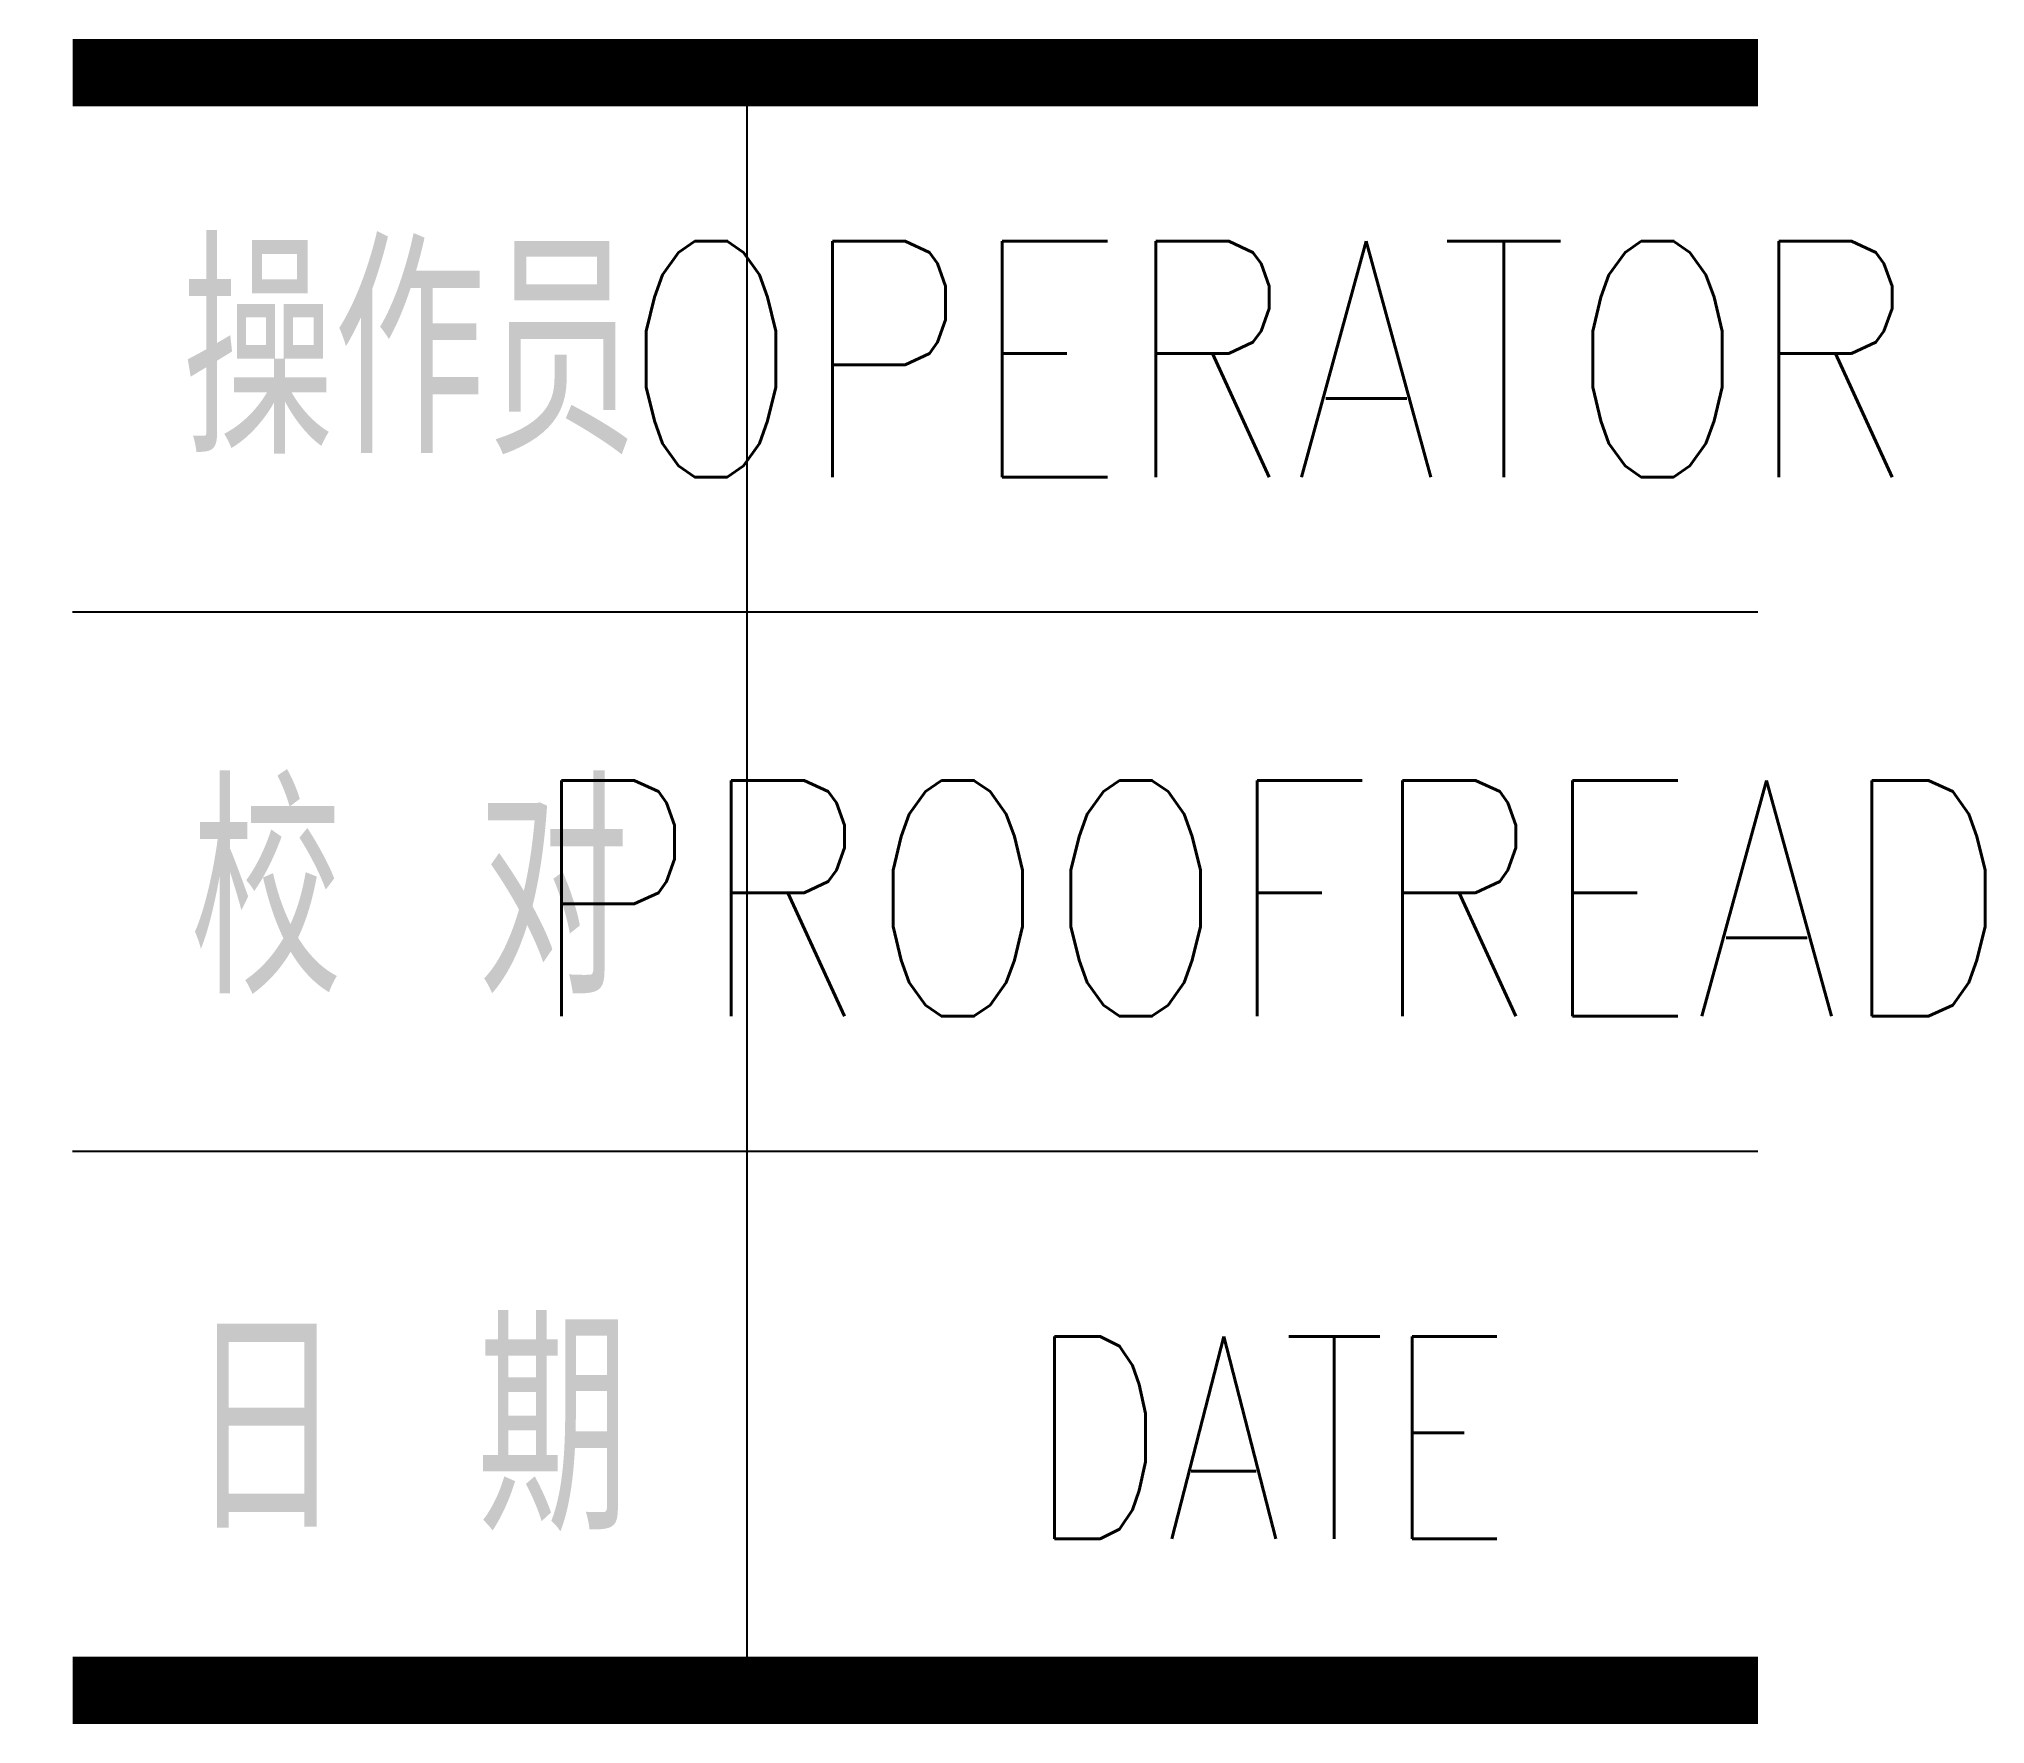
# Model space of a CAD drawing. Extents: x -0.5 to 28.4, y 4.5 to 29.5.
import ezdxf
from ezdxf.enums import TextEntityAlignment as Align

# ---------------------------------------------------------------- set-up
doc = ezdxf.new("R2010")
doc.units = 0
doc.header["$MEASUREMENT"] = 0
doc.layers.get('0').update_dxf_attribs({"linetype": 'CONTINUOUS'})
doc.styles.get("Standard").update_dxf_attribs({"font": 'txt.shx', "width": 0.7, "height": 2, "bigfont": 'hztxt.shx'})

msp = doc.modelspace()

# ---------------------------------------------------------------- linework, layer by layer
for p, q in [((10, 29), (10, 5)), ((0, 21), (25, 21)), ((0, 13), (25, 13))]:
    msp.add_line(p, q)
at = {"const_width": 1}
for points in [[(0, 29), (25, 29)], [(25, 5), (0, 5)]]:
    msp.add_lwpolyline(points, dxfattribs=at)

# ---------------------------------------------------------------- texts
at = {"width": 0.75}
for s, p in [('操作员', (5, 25)), ('校 对', (5, 17)), ('日 期', (5, 9))]:
    msp.add_text(s, height=3, dxfattribs=at).set_placement(p, align=Align.MIDDLE)
for tag, text, height, width, p in [('OPERATOR', '邓伟龙', 3.5, 0.8, (17.75, 24.75)), ('PROOFREAD', '', 3.5, 0.8, (17.75, 16.75)), ('DATE', '', 3, 0.75, (17.75, 8.75))]:
    msp.add_attdef(tag, text=text, height=height, dxfattribs=dict(width=width)).set_placement(p, align=Align.MIDDLE)

doc.saveas('drawing.dxf')
